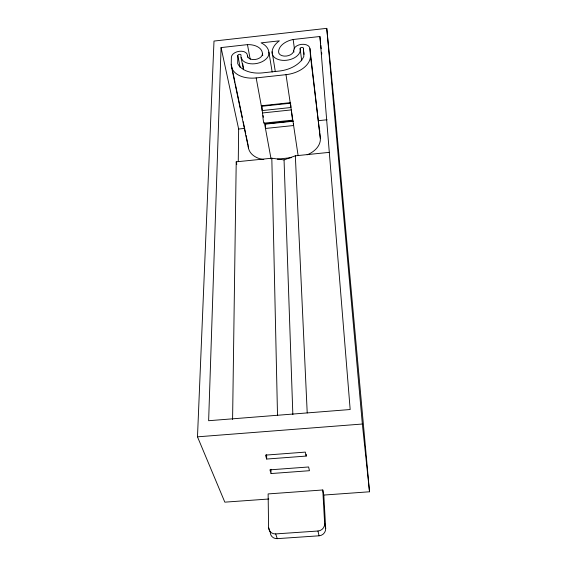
<?xml version="1.0" encoding="UTF-8"?>
<svg xmlns="http://www.w3.org/2000/svg" width="567" height="567" viewBox="0 0 567 567"><rect width="100%" height="100%" fill="white"/><g stroke="black" fill="none" stroke-linecap="round" stroke-linejoin="round"><path stroke-width="0.85" d="M238.26 161.552L238.65 129.028L221.066 47.585L247.467 44.623A17.485 11.007 -10.8 0 1 262.457 53.851L262.755 55.58M232.59 419.481L236.219 161.836L271.82 158.207L284.053 159.894L295.336 155.812L329.555 152.332M268.886 52.1A14.175 8.93 -10.4 0 1 255.008 63.738A14.175 8.93 -10.4 0 1 241.018 55.197A1.623 1.021 -11 0 0 239.423 54.347A1.623 1.021 -11 0 0 237.807 55.559L237.693 63.547A26.16 16.535 -10 0 0 262.727 72.859L279.219 71.059A26.202 16.578 -9.3 0 0 303.862 56.232L303.373 48.266A1.63 1.028 -8.3 0 0 301.694 47.415A1.63 1.028 -8.3 0 0 300.134 48.627A14.225 8.973 -9 0 1 286.541 60.258A14.225 8.973 -9 0 1 272.11 51.746A24.168 15.259 -8.6 0 1 279.375 40.845L261.096 42.858A24.034 15.139 -10.8 0 1 268.886 52.1L272.167 72.002M232.123 68.55L231.23 64.255L231.379 57.302A8.115 5.11 -11 0 1 239.465 51.271A8.115 5.11 -11 0 1 247.432 55.523A7.584 4.784 -10.4 0 0 254.973 59.535A7.584 4.784 -10.4 0 0 262.457 53.851M221.066 47.585L208.635 420.714L350.172 409.523L319.901 36.501L293.16 39.499A17.577 11.099 -8.6 0 0 278.595 52.058A7.612 4.805 -9 0 0 286.349 56.062A7.612 4.805 -9 0 0 293.706 50.378A8.172 5.16 -8.3 0 1 301.516 44.346A8.172 5.16 -8.3 0 1 309.936 48.571L320.341 138.355A22.928 15.982 -8.8 0 1 307.123 154.819M268.85 499.003L224.83 502.156L197.486 436.831L214 41.065L326.755 28.35L334.991 111.557L369.514 491.78L323.814 495.062L322.786 489.973L268.127 493.921L268.581 527.48L270.225 532.257M264.045 123.145L292.544 120.154L292.572 118.553M231.23 64.255A25.132 15.968 -10.4 0 0 256.171 77.92L286.002 74.667A25.21 16.039 -9.1 0 0 310.411 55.509L309.936 48.571M261.288 105.767L290.198 102.684M290.729 103.194L262.117 106.242L262.174 110.572L290.921 107.517L290.807 104.923M256.171 77.92L262.606 112.953L291.282 109.913L292.544 120.154M292.926 120.891L264.612 123.861L271.047 158.866M293.415 121.203L265.391 124.145L265.462 128.461L293.614 125.52L293.536 123.797M238.65 129.028L244.675 128.397M318.363 120.679L327.074 119.765M277.334 159.114L291.332 157.69M197.486 436.831L362.356 424.024L369.514 491.78M306.201 456.074L305.322 452.112L265.491 455.124L266.674 459.05L306.201 456.074L306.123 454.323M271.033 473.551L309.447 470.709L308.618 466.974L269.92 469.845L271.033 473.551L270.962 469.256M268.581 527.48A7.123 6.754 -38.6 0 0 275.69 533.916L317.952 531.017A7.073 6.875 -24.5 0 0 324.643 523.596L322.786 489.973M270.261 532.852A7.052 6.705 -40.2 0 0 277.263 538.65L319.065 535.801A7.002 6.825 -26.3 0 0 325.685 528.444L323.814 495.062M275.69 533.916L277.263 538.65M317.952 531.017L319.065 535.801M236.219 161.836L236.8 164.387M324.643 523.596L325.685 528.444M232.484 70.265L234.993 82.279M235.348 84.001L242.336 117.468M243.229 121.756L245.738 133.777M246.092 135.492L248.062 144.932M231.4 66.346L248.431 147.867M237.807 55.559L240.21 67.593M241.11 57.706L243.477 69.748M241.521 57.784L241.861 59.5M242.697 63.802L243.541 68.104M247.432 55.523L247.758 57.246M247.467 44.623L250.196 59.273M263.088 115.555L263.407 117.284M272.11 51.746L275.321 71.655M286.002 74.667L298.065 155.23M293.16 39.499L294.464 49.067M293.706 50.378L293.947 52.114M300.134 48.627L301.722 60.818M303.373 48.266L303.593 50.009M303.813 51.753L304.146 54.361M310.411 55.509L320.341 138.355M319.901 36.501L320.653 43.503M320.837 45.247L321.213 48.748M321.588 52.242L321.78 53.993M326.755 28.35L362.356 424.024M295.336 155.812L307.215 412.953M284.053 159.894L292.848 414.597M271.82 158.207L277.511 415.271M266.618 454.677L266.674 459.05M319.49 130.148A7.435 5.146 -7.9 0 1 319.838 131.452M263.797 159.611A22.857 15.911 -10.3 0 1 248.24 145.79M264.144 122.862A5.904 0.496 83.9 0 1 263.286 120.239A5.904 0.496 83.9 0 1 262.606 112.953"/></g></svg>
